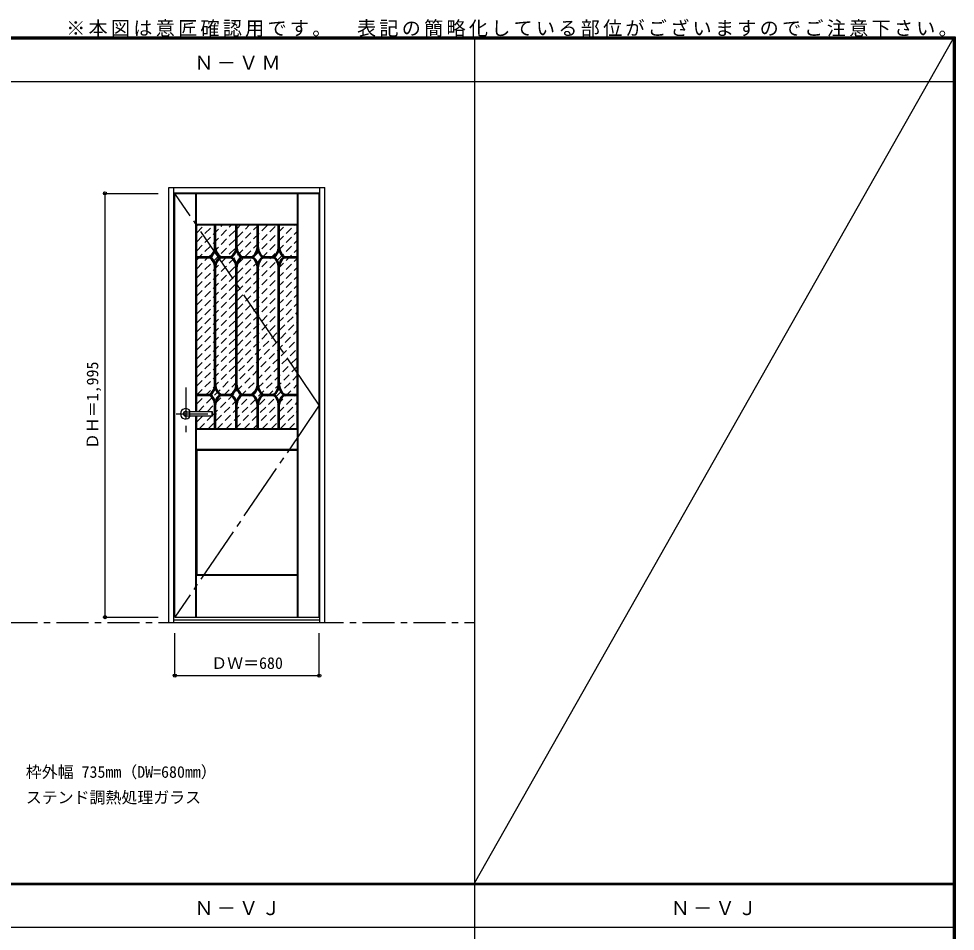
# Model space of a CAD drawing. Units: millimetres, scale not verified. Extents: x -6000 to 5700, y -4307 to 4260.
# Drawn here: x 1291 to 5700, y -36 to 4260 of the extents above; entities that cross this region are included whole.
import ezdxf
from ezdxf.enums import TextEntityAlignment as Align

# ---------------------------------------------------------------- set-up
doc = ezdxf.new("R2010")
doc.units = ezdxf.units.MM
doc.header["$LTSCALE"] = 30
doc.header["$PDMODE"] = 32
doc.header["$PDSIZE"] = 15
for name, pattern in [('CHAIN1', [8, 5, -1, 1, -1]), ('CHAIN2', [12, 9, -1, 1, -1]), ('DASHED1', [1.8, 1.2, -0.6])]:
    doc.linetypes.add(name, pattern=pattern)
for name, color, linetype in [('0-1_通り芯', 4, 'CHAIN1'), ('0-2_扉', 3, 'Continuous'), ('0-3_仕上げ', 4, 'Continuous'), ('0-4_枠', 3, 'Continuous'), ('0-5_レバー', 3, 'Continuous'), ('0-7', 7, 'CHAIN2'), ('0-A_文字', 7, 'Continuous'), ('0-B_寸法', 7, 'Continuous'), ('0-C_ハッチ', 4, 'DASHED1'), ('F-1_枠', 6, 'Continuous'), ('F-A_文字', 7, 'Continuous')]:
    doc.layers.add(name, color=color, linetype=linetype)
doc.styles.add('ＭＳ ゴシック', font='')
doc.styles.get('ＭＳ ゴシック').set_extended_font_data('MS Gothic')

msp = doc.modelspace()

# ---------------------------------------------------------------- linework, layer by layer
at = {"layer": '0-1_通り芯'}
for p, q in [((2077.4, 2524.5), (2077.4, 2314.5)), ((2032.4, 2400.5), (2222.4, 2400.5))]:
    msp.add_line(p, q, dxfattribs=at)
at = {"layer": '0-1_通り芯', "color": 7}
msp.add_line((-5490, 1418), (3436.4, 1418), dxfattribs=at)
at = {"layer": '0-2_扉'}
for p, q in [((2026.4, 1443), (2026.4, 3438)), ((2026.4, 3438), (2706.4, 3438)), ((2706.4, 1443), (2706.4, 3438)), ((2026.4, 1443), (2706.4, 1443))]:
    msp.add_line(p, q, dxfattribs=at)
at = {"layer": '0-3_仕上げ', "color": 7}
for p, q in [((2125.9, 2412), (2125.9, 3438)), ((2127.4, 3290.5), (2127.4, 3438)), ((2128.9, 3292), (2128.9, 3438)), ((2603.9, 3292), (2603.9, 3438)), ((2605.4, 3290.5), (2605.4, 3438)), ((2606.9, 1443), (2606.9, 3438)), ((2128.9, 3292), (2127.4, 3290.5)), ((2129.9, 3288), (2127.4, 3290.5)), ((2603.9, 3292), (2128.9, 3292)), ((2605.4, 3290.5), (2602.9, 3288)), ((2603.9, 3292), (2605.4, 3290.5)), ((2125.9, 1443), (2125.9, 2389)), ((2127.4, 2232.5), (2127.4, 2327.5)), ((2128.9, 2234), (2128.9, 2326)), ((2602.9, 2330), (2605.4, 2327.5)), ((2603.9, 2326), (2605.4, 2327.5)), ((2603.9, 2234), (2603.9, 2326)), ((2605.4, 2232.5), (2605.4, 2327.5)), ((2128.9, 2234), (2127.4, 2232.5)), ((2129.9, 2230), (2127.4, 2232.5)), ((2128.9, 2234), (2603.9, 2234)), ((2605.4, 2232.5), (2602.9, 2230)), ((2603.9, 2234), (2605.4, 2232.5)), ((2127.4, 1640.5), (2129.9, 1643)), ((2128.9, 1639), (2127.4, 1640.5)), ((2127.4, 1443), (2127.4, 1640.5)), ((2128.9, 1443), (2128.9, 1639)), ((2603.9, 1639), (2128.9, 1639)), ((2602.9, 1643), (2605.4, 1640.5)), ((2603.9, 1639), (2605.4, 1640.5)), ((2603.9, 1443), (2603.9, 1639)), ((2605.4, 1443), (2605.4, 1640.5))]:
    msp.add_line(p, q, dxfattribs=at)
at = {"layer": '0-3_仕上げ', "color": 3}
for p, q in [((2602.9, 3288), (2129.9, 3288)), ((2129.9, 2412), (2129.9, 3288)), ((2602.9, 2330), (2602.9, 3288)), ((2129.9, 2330), (2129.9, 2389)), ((2602.9, 2330), (2129.9, 2330)), ((2129.9, 2230), (2129.9, 1643)), ((2602.9, 1643), (2129.9, 1643))]:
    msp.add_line(p, q, dxfattribs=at)
at = {"layer": '0-3_仕上げ'}
for p, q in [((2213.4, 3183.19), (2213.4, 3288)), ((2219.4, 3183), (2219.4, 3288)), ((2313.4, 3183.1), (2313.4, 3288)), ((2319.4, 3183.1), (2319.4, 3288)), ((2413.4, 3183.1), (2413.4, 3288)), ((2419.4, 3183.1), (2419.4, 3288)), ((2513.4, 3183.1), (2513.4, 3288)), ((2519.4, 3183.1), (2519.4, 3288)), ((2129.9, 3141), (2190.43, 3141)), ((2129.9, 3135), (2190.43, 3135)), ((2242.38, 3141), (2290.43, 3141)), ((2242.38, 3135), (2290.43, 3135)), ((2342.38, 3141), (2390.43, 3141)), ((2342.38, 3135), (2390.43, 3135)), ((2442.38, 3141), (2490.43, 3141)), ((2442.38, 3135), (2490.43, 3135)), ((2542.38, 3141), (2602.9, 3141)), ((2542.38, 3135), (2602.9, 3135)), ((2213.4, 2535.1), (2213.4, 3092.9)), ((2219.4, 2535.1), (2219.4, 3092.9)), ((2313.4, 2535.1), (2313.4, 3092.9)), ((2319.4, 2535.1), (2319.4, 3092.9)), ((2413.4, 2535.1), (2413.4, 3092.9)), ((2419.4, 2535.1), (2419.4, 3092.9)), ((2513.4, 2535.1), (2513.4, 3092.9)), ((2519.4, 2535.1), (2519.4, 3092.9)), ((2129.9, 2493), (2190.43, 2493)), ((2129.9, 2487), (2190.43, 2487)), ((2242.38, 2493), (2290.43, 2493)), ((2242.38, 2487), (2290.43, 2487)), ((2342.38, 2493), (2390.43, 2493)), ((2342.38, 2487), (2390.43, 2487)), ((2442.38, 2493), (2490.43, 2493)), ((2442.38, 2487), (2490.43, 2487)), ((2542.38, 2493), (2602.9, 2493)), ((2542.38, 2487), (2602.9, 2487)), ((2213.4, 2330), (2213.4, 2444.9)), ((2219.4, 2330), (2219.4, 2444.9)), ((2313.4, 2330), (2313.4, 2444.9)), ((2319.4, 2330), (2319.4, 2444.9)), ((2413.4, 2330), (2413.4, 2444.9)), ((2419.4, 2330), (2419.4, 2444.9)), ((2513.4, 2330), (2513.4, 2444.9)), ((2519.4, 2330), (2519.4, 2444.9))]:
    msp.add_line(p, q, dxfattribs=at)
at = {"layer": '0-3_仕上げ', "linetype": 'CHAIN1'}
for p, q in [((2216.4, 3183), (2216.4, 3288)), ((2316.4, 3183), (2316.4, 3288)), ((2416.4, 3183), (2416.4, 3288)), ((2516.4, 3183), (2516.4, 3288)), ((2129.9, 3138), (2191.4, 3138)), ((2241.4, 3138), (2291.4, 3138)), ((2341.4, 3138), (2391.4, 3138)), ((2441.4, 3138), (2491.4, 3138)), ((2541.4, 3138), (2602.9, 3138)), ((2216.4, 2535), (2216.4, 3093)), ((2316.4, 2535), (2316.4, 3093)), ((2416.4, 2535), (2416.4, 3093)), ((2516.4, 2535), (2516.4, 3093)), ((2129.9, 2490), (2191.4, 2490)), ((2241.4, 2490), (2291.4, 2490)), ((2341.4, 2490), (2391.4, 2490)), ((2441.4, 2490), (2491.4, 2490)), ((2541.4, 2490), (2602.9, 2490)), ((2216.4, 2330), (2216.4, 2445)), ((2316.4, 2330), (2316.4, 2445)), ((2416.4, 2330), (2416.4, 2445)), ((2516.4, 2330), (2516.4, 2445))]:
    msp.add_line(p, q, dxfattribs=at)
at = {"layer": '0-3_仕上げ', "color": 7}
msp.add_lwpolyline([(2603.9, 2326), (2128.9, 2326), (2127.4, 2327.5), (2129.9, 2330)], dxfattribs=at)
at = {"layer": '0-3_仕上げ', "color": 3}
msp.add_lwpolyline([(2129.9, 2230), (2602.9, 2230), (2602.9, 1643)], dxfattribs=at)
at = {"layer": '0-3_仕上げ'}
for centre, radius, start, end in [((2156.52, 3186.82), 57, 306.49767, 356.34853), ((2276.28, 3186.82), 57, 183.65147, 233.50233), ((2256.52, 3186.82), 57, 306.49767, 356.25364), ((2376.28, 3186.82), 57, 183.65147, 233.50233), ((2356.52, 3186.82), 57, 306.49767, 356.25364), ((2476.28, 3186.82), 57, 183.65147, 233.50233), ((2456.52, 3186.82), 57, 306.49767, 356.25364), ((2576.28, 3186.82), 57, 183.65147, 233.50233), ((2156.52, 3089.18), 57, 3.74636, 53.50233), ((2156.52, 3186.82), 63, 309.20041, 341.88743), ((2156.52, 3089.18), 63, 18.11257, 50.79959), ((2276.28, 3186.82), 63, 198.11257, 230.79959), ((2276.28, 3089.18), 63, 129.20041, 161.88743), ((2276.28, 3089.18), 57, 126.49767, 176.25364), ((2256.52, 3089.18), 57, 3.74636, 53.50233), ((2256.52, 3186.82), 63, 309.20041, 341.88743), ((2256.52, 3089.18), 63, 18.11257, 50.79959), ((2376.28, 3186.82), 63, 198.11257, 230.79959), ((2376.28, 3089.18), 63, 129.20041, 161.88743), ((2376.28, 3089.18), 57, 126.49767, 176.25364), ((2356.52, 3089.18), 57, 3.74636, 53.50233), ((2356.52, 3186.82), 63, 309.20041, 341.88743), ((2356.52, 3089.18), 63, 18.11257, 50.79959), ((2476.28, 3186.82), 63, 198.11257, 230.79959), ((2476.28, 3089.18), 63, 129.20041, 161.88743), ((2476.28, 3089.18), 57, 126.49767, 176.25364), ((2456.52, 3089.18), 57, 3.74636, 53.50233), ((2456.52, 3186.82), 63, 309.20041, 341.88743), ((2456.52, 3089.18), 63, 18.11257, 50.79959), ((2576.28, 3186.82), 63, 198.11257, 230.79959), ((2576.28, 3089.18), 63, 129.20041, 161.88743), ((2576.28, 3089.18), 57, 126.49767, 176.25364), ((2156.52, 2538.82), 57, 306.49767, 356.25364), ((2156.52, 2538.82), 63, 309.20041, 341.88743), ((2276.28, 2538.82), 63, 198.11257, 230.79959), ((2276.28, 2538.82), 57, 183.74636, 233.50233), ((2256.52, 2538.82), 57, 306.49767, 356.25364), ((2256.52, 2538.82), 63, 309.20041, 341.88743), ((2376.28, 2538.82), 63, 198.11257, 230.79959), ((2376.28, 2538.82), 57, 183.74636, 233.50233), ((2356.52, 2538.82), 57, 306.49767, 356.25364), ((2356.52, 2538.82), 63, 309.20041, 341.88743), ((2476.28, 2538.82), 63, 198.11257, 230.79959), ((2476.28, 2538.82), 57, 183.74636, 233.50233), ((2456.52, 2538.82), 57, 306.49767, 356.25364), ((2456.52, 2538.82), 63, 309.20041, 341.88743), ((2576.28, 2538.82), 63, 198.11257, 230.79959), ((2576.28, 2538.82), 57, 183.74636, 233.50233), ((2156.52, 2441.18), 57, 3.74636, 53.50233), ((2156.52, 2441.18), 63, 18.11257, 50.79959), ((2276.28, 2441.18), 63, 129.20041, 161.88743), ((2276.28, 2441.18), 57, 126.49767, 176.25364), ((2256.52, 2441.18), 57, 3.74636, 53.50233), ((2256.52, 2441.18), 63, 18.11257, 50.79959), ((2376.28, 2441.18), 63, 129.20041, 161.88743), ((2376.28, 2441.18), 57, 126.49767, 176.25364), ((2356.52, 2441.18), 57, 3.74636, 53.50233), ((2356.52, 2441.18), 63, 18.11257, 50.79959), ((2476.28, 2441.18), 63, 129.20041, 161.88743), ((2476.28, 2441.18), 57, 126.49767, 176.25364), ((2456.52, 2441.18), 57, 3.74636, 53.50233), ((2456.52, 2441.18), 63, 18.11257, 50.79959), ((2576.28, 2441.18), 63, 129.20041, 161.88743), ((2576.28, 2441.18), 57, 126.49767, 176.25364)]:
    msp.add_arc(centre, radius, start, end, dxfattribs=at)
at = {"layer": '0-3_仕上げ', "linetype": 'CHAIN1'}
for centre, start, end in [((2156.52, 3186.82), 305.54226, 356.34853), ((2276.28, 3186.82), 183.65147, 234.45774), ((2256.52, 3186.82), 305.54226, 356.34853), ((2376.28, 3186.82), 183.65147, 234.45774), ((2356.52, 3186.82), 305.54226, 356.34853), ((2476.28, 3186.82), 183.65147, 234.45774), ((2456.52, 3186.82), 305.54226, 356.34853), ((2576.28, 3186.82), 183.65147, 234.45774), ((2156.52, 3089.18), 3.65147, 54.45774), ((2276.28, 3089.18), 125.54226, 176.34853), ((2256.52, 3089.18), 3.65147, 54.45774), ((2376.28, 3089.18), 125.54226, 176.34853), ((2356.52, 3089.18), 3.65147, 54.45774), ((2476.28, 3089.18), 125.54226, 176.34853), ((2456.52, 3089.18), 3.65147, 54.45774), ((2576.28, 3089.18), 125.54226, 176.34853), ((2156.52, 2538.82), 305.54226, 356.34853), ((2276.28, 2538.82), 183.65147, 234.45774), ((2256.52, 2538.82), 305.54226, 356.34853), ((2376.28, 2538.82), 183.65147, 234.45774), ((2356.52, 2538.82), 305.54226, 356.34853), ((2476.28, 2538.82), 183.65147, 234.45774), ((2456.52, 2538.82), 305.54226, 356.34853), ((2576.28, 2538.82), 183.65147, 234.45774), ((2156.52, 2441.18), 3.65147, 54.45774), ((2276.28, 2441.18), 125.54226, 176.34853), ((2256.52, 2441.18), 3.65147, 54.45774), ((2376.28, 2441.18), 125.54226, 176.34853), ((2356.52, 2441.18), 3.65147, 54.45774), ((2476.28, 2441.18), 125.54226, 176.34853), ((2456.52, 2441.18), 3.65147, 54.45774), ((2576.28, 2441.18), 125.54226, 176.34853)]:
    msp.add_arc(centre, 60, start, end, dxfattribs=at)
at = {"layer": '0-4_枠'}
for p, q in [((1997.4, 1418), (1997.4, 3465)), ((1997.4, 3465), (2732.4, 3465)), ((2021.4, 1418), (2021.4, 3465)), ((2021.4, 3441), (2708.4, 3441)), ((2708.4, 1418), (2708.4, 3465)), ((2732.4, 1418), (2732.4, 3465)), ((1997.4, 1418), (2732.4, 1418)), ((2021.4, 1430), (2708.4, 1430))]:
    msp.add_line(p, q, dxfattribs=at)
at = {"layer": '0-5_レバー'}
for p, q in [((2077.4, 2410), (2096.4, 2410)), ((2077.4, 2391), (2096.4, 2391)), ((2096.4, 2411), (2097.4, 2412)), ((2096.4, 2390), (2096.4, 2411)), ((2096.4, 2390), (2097.4, 2389)), ((2097.4, 2412), (2201.4, 2412)), ((2201.4, 2389), (2097.4, 2389)), ((2202.4, 2411), (2201.4, 2412)), ((2202.4, 2390), (2201.4, 2389)), ((2202.4, 2390), (2202.4, 2411))]:
    msp.add_line(p, q, dxfattribs=at)
at = {"layer": '0-5_レバー', "color": 4}
for p, q in [((2097.4, 2389), (2097.4, 2412)), ((2201.4, 2412), (2201.4, 2389))]:
    msp.add_line(p, q, dxfattribs=at)
for radius, start, end in [(24.55, 27.93255, 332.06745), (11, 59.72736, 300.27264)]:
    msp.add_arc((2077.4, 2400.5), radius, start, end, dxfattribs=at)
at = {"layer": '0-5_レバー'}
msp.add_arc((2077.4, 2400.5), 9.5, 90, 270, dxfattribs=at)
at = {"layer": '0-7'}
for q in [(2026.4, 3438), (2026.4, 1443)]:
    msp.add_line((2706.4, 2440.5), q, dxfattribs=at)
at = {"layer": '0-B_寸法', "color": 4}
for p, q in [((1697.4, 3438), (1947.4, 3438)), ((1697.4, 3438), (1697.4, 1443)), ((1697.4, 1443), (1947.4, 1443)), ((2026.4, 1168), (2026.4, 1368))]:
    msp.add_line(p, q, dxfattribs=at)
msp.add_lwpolyline([(2026.4, 1168), (2706.4, 1168), (2706.4, 1368)], dxfattribs=at)
at = {"layer": '0-B_寸法'}
for p in [(1697.4, 3438), (1697.4, 1443), (2026.4, 1168), (2706.4, 1168)]:
    msp.add_point(p, dxfattribs=at)
at = {"layer": '0-C_ハッチ'}
for p, q in [((2129.9, 3253.06), (2164.84, 3288)), ((2129.9, 2828.79), (2589.11, 3288)), ((2129.9, 2871.22), (2546.68, 3288)), ((2129.9, 2913.65), (2504.25, 3288)), ((2129.9, 2956.07), (2461.83, 3288)), ((2129.9, 2998.5), (2419.4, 3288)), ((2129.9, 3040.93), (2376.97, 3288)), ((2129.9, 3083.35), (2334.55, 3288)), ((2129.9, 3125.78), (2292.12, 3288)), ((2129.9, 3168.21), (2249.69, 3288)), ((2129.9, 3210.63), (2207.27, 3288)), ((2129.9, 2786.37), (2602.9, 3259.37)), ((2129.9, 2743.94), (2602.9, 3216.94)), ((2129.9, 2701.52), (2602.9, 3174.52)), ((2129.9, 2659.09), (2602.9, 3132.09)), ((2129.9, 2616.66), (2602.9, 3089.66)), ((2129.9, 2574.24), (2602.9, 3047.24)), ((2129.9, 2531.81), (2602.9, 3004.81)), ((2129.9, 2489.38), (2602.9, 2962.38)), ((2129.9, 2446.96), (2602.9, 2919.96)), ((2137.37, 2412), (2602.9, 2877.53)), ((2179.8, 2412), (2602.9, 2835.1)), ((2202.4, 2392.18), (2602.9, 2792.68)), ((2182.65, 2330), (2602.9, 2750.25)), ((2225.08, 2330), (2602.9, 2707.83)), ((2267.5, 2330), (2602.9, 2665.4)), ((2309.93, 2330), (2602.9, 2622.97)), ((2352.35, 2330), (2602.9, 2580.55)), ((2394.78, 2330), (2602.9, 2538.12)), ((2437.21, 2330), (2602.9, 2495.69)), ((2479.63, 2330), (2602.9, 2453.27)), ((2129.9, 2362.1), (2156.8, 2389)), ((2140.22, 2330), (2199.22, 2389)), ((2522.06, 2330), (2602.9, 2410.84)), ((2564.49, 2330), (2602.9, 2368.41))]:
    msp.add_line(p, q, dxfattribs=at)
at = {"layer": 'F-1_枠'}
for p, q in [((-6000, 4175), (5700, 4175)), ((-6000, 4170), (5700, 4170)), ((-6000, 4165), (5700, 4165)), ((3436.4, 4175), (3436.4, -3790)), ((5690, 4175), (5690, -4205)), ((5695, 4175), (5695, -4205)), ((5700, 4175), (5700, -4205)), ((-6000, 3965), (5700, 3965)), ((-6000, 190.5), (5700, 190.5)), ((-6000, 187.5), (5700, 187.5)), ((-6000, 184.5), (5700, 184.5)), ((-6000, -15.5), (5700, -15.5))]:
    msp.add_line(p, q, dxfattribs=at)
at = {"layer": 'F-A_文字'}
msp.add_line((3436.4, 190.5), (5690, 4165), dxfattribs=at)

# ---------------------------------------------------------------- texts
at = {"layer": '0-A_文字', "style": 'ＭＳ ゴシック'}
for s, p in [('枠外幅 735mm（DW=680mm）', (1324.8, 670.5)), ('ステンド調熱処理ガラス', (1324.8, 550.5))]:
    msp.add_text(s, height=54.99, dxfattribs=at).set_placement(p, align=Align.BOTTOM_LEFT)
at = {"layer": '0-A_文字', "char_height": 65.98, "attachment_point": 7, "style": 'ＭＳ ゴシック'}
for s, insert in [('\\T1.17;※本図は意匠確認用です。\u3000表記の簡略化している部位がございますのでご注意下さい。', (1515, 4175)), ('\\T1.17;Ｎ－ＶＭ', (2118.1, 4020)), ('\\T1.17;Ｎ－ＶＪ', (2118.1, 39.5)), ('\\T1.17;Ｎ－ＶＪ', (4360.7, 39.5))]:
    msp.add_mtext(s, dxfattribs=dict(at, insert=insert))
at = {"layer": '0-B_寸法', "style": 'ＭＳ ゴシック'}
msp.add_text('ＤＨ＝1,995', height=54.99, rotation=90, dxfattribs=at).set_placement((1682.4, 2234.25), align=Align.BOTTOM_LEFT)
msp.add_text('ＤＷ＝680', height=54.99, dxfattribs=at).set_placement((2197.65, 1183), align=Align.BOTTOM_LEFT)

doc.saveas('drawing.dxf')
